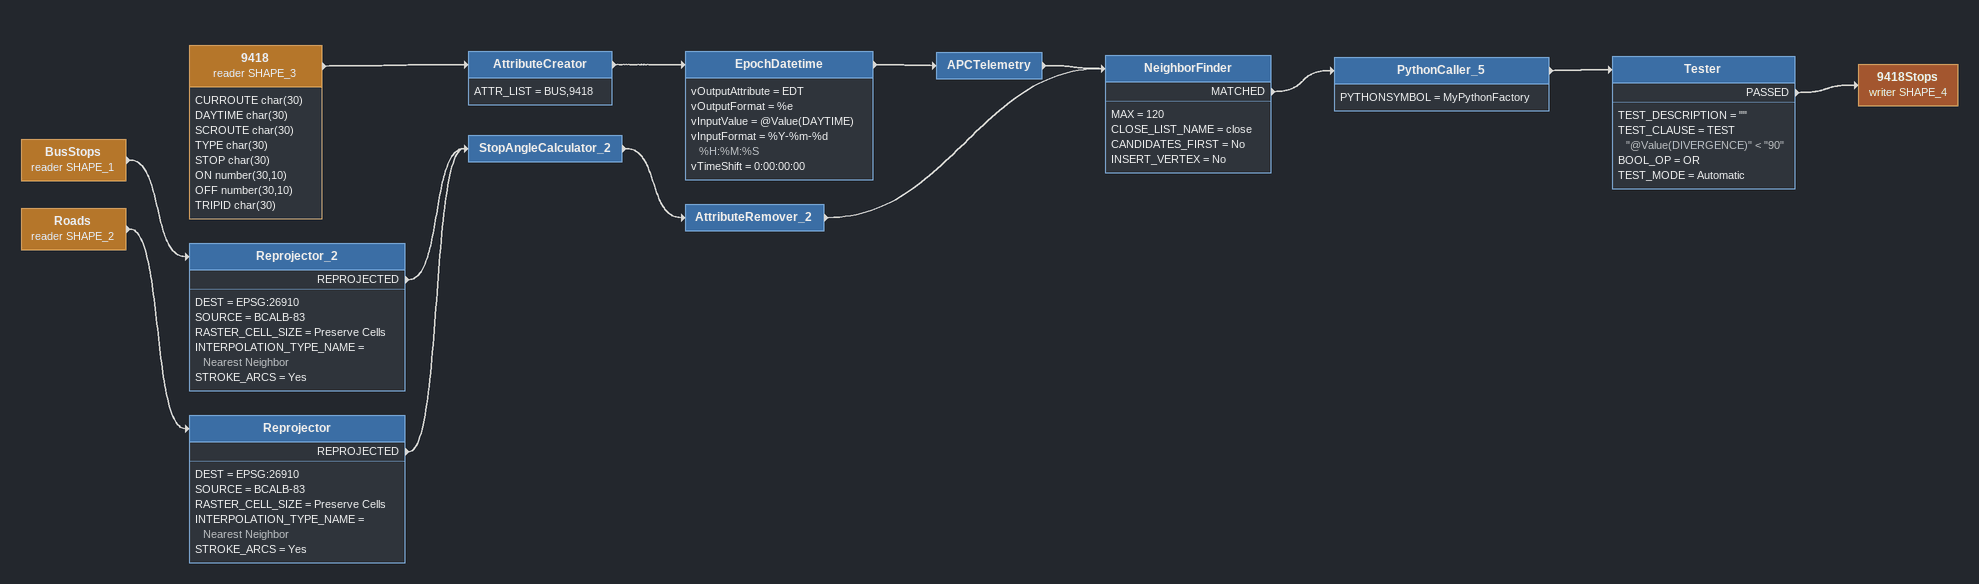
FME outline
BusStops (reader SHAPE_1)
    -> Reprojector_2
Reprojector_2
    DEST = EPSG:26910
    SOURCE = BCALB-83
    RASTER_CELL_SIZE = Preserve Cells
    INTERPOLATION_TYPE_NAME = Nearest Neighbor
    STROKE_ARCS = Yes
    REPROJECTED -> StopAngleCalculator_2
Roads (reader SHAPE_2)
    -> Reprojector
Reprojector
    DEST = EPSG:26910
    SOURCE = BCALB-83
    RASTER_CELL_SIZE = Preserve Cells
    INTERPOLATION_TYPE_NAME = Nearest Neighbor
    STROKE_ARCS = Yes
    REPROJECTED -> StopAngleCalculator_2
StopAngleCalculator_2
    -> AttributeRemover_2
AttributeRemover_2
    -> NeighborFinder
9418 (reader SHAPE_3)
    attributes: CURROUTE char(30), DAYTIME char(30), SCROUTE char(30), TYPE char(30), STOP char(30), ON number(30,10), OFF number(30,10), TRIPID char(30)
    -> AttributeCreator
AttributeCreator
    ATTR_LIST = BUS,9418
    -> EpochDatetime
EpochDatetime
    vOutputAttribute = EDT
    vOutputFormat = %e
    vInputValue = @Value(DAYTIME)
    vInputFormat = %Y-%m-%d %H:%M:%S
    vTimeShift = 0:00:00:00
    -> APCTelemetry
APCTelemetry
    -> NeighborFinder
NeighborFinder
    MAX = 120
    CLOSE_LIST_NAME = close
    CANDIDATES_FIRST = No
    INSERT_VERTEX = No
    MATCHED -> PythonCaller_5
PythonCaller_5
    PYTHONSYMBOL = MyPythonFactory
    -> Tester
Tester
    TEST_DESCRIPTION = ""
    TEST_CLAUSE = TEST "@Value(DIVERGENCE)" < "90"
    BOOL_OP = OR
    TEST_MODE = Automatic
    PASSED -> 9418Stops (writer SHAPE_4)
9418Stops (writer SHAPE_4)
